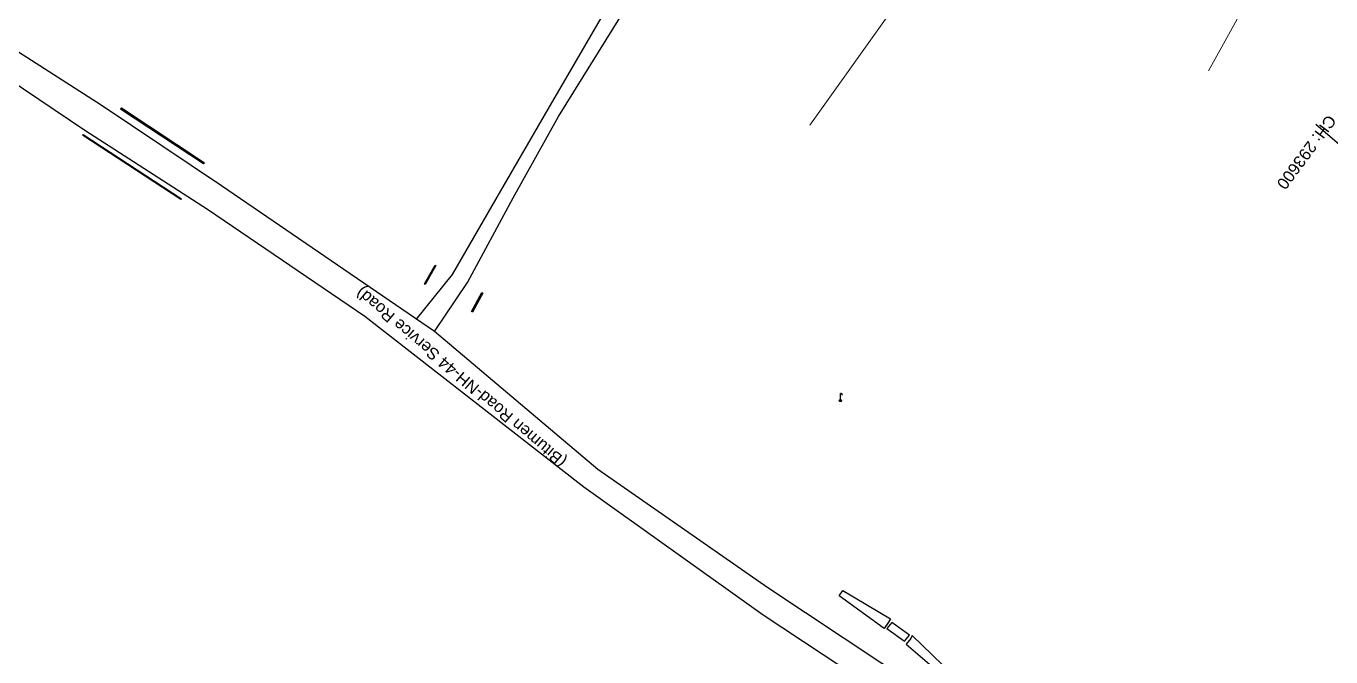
# Model space of a CAD drawing. Header units: metres. Extents: x 644418 to 1306172, y 3366650 to 6747308.
# Drawn here: x 649669.4 to 649948.9, y 3375834 to 3375969.1 of the extents above; entities that cross this region are included whole.
import ezdxf

# ---------------------------------------------------------------- set-up
doc = ezdxf.new("R2010")
doc.units = ezdxf.units.M
doc.header["$MEASUREMENT"] = 0
for name, color, linetype in [('COMMERCIAL_BLD_SEMIP', 251, 'Continuous'), ('CULVERT_PARAPET', 7, 'Continuous'), ('FOOTPATH', 251, 'Continuous'), ('LAMP_POST', 7, 'Continuous'), ('SUB_ROAD_EDGE', 34, 'Continuous'), ('TOPO_TEXT', 251, 'Continuous'), ('WATER_LOGGED_AREA', 5, 'Continuous')]:
    doc.layers.add(name, color=color, linetype=linetype)
doc.layers.add('Existing Chainage', color=7, linetype='Continuous', lineweight=0)
doc.layers.add('FENCE', color=251, linetype='F-LINE', lineweight=0)
doc.styles.get("Standard").update_dxf_attribs({"font": 'arial.ttf'})
doc.styles.add('Style-Arial', font='arial.ttf')
doc.linetypes.add('F-LINE', pattern='A,0.6,["X",Standard,S=0.3,R=0,X=0,Y=-0.15],0.1', length=0.7)

# ---------------------------------------------------------------- blocks, each defined once
blk = doc.blocks.new('LP')
for points in [[(0, 0), (0, 1.5)], [(0.25, 1.35), (0.44, 1.35)]]:
    blk.add_lwpolyline(points)
for centre, radius, start, end in [((0.07, 0.99), 0.519, 57.6425, 97.3165), ((0.34, 1.33), 0.094, 11.7012, 168.0476)]:
    blk.add_arc(centre, radius, start, end)
at = {"extrusion": (0, 0, -1)}
blk.add_ellipse((0, 0.01), major_axis=(0.308, 0), ratio=0.400495, dxfattribs=at)
blk.add_ellipse((0.35, 1.36), major_axis=(0.0017, 0.0438), ratio=0.461056, start_param=1.74022, end_param=4.575836)

msp = doc.modelspace()

# ---------------------------------------------------------------- linework, layer by layer
at = {"layer": 'COMMERCIAL_BLD_SEMIP', "linetype": 'Continuous'}
msp.add_polyline3d([(649857.533, 3375837.392, 268.44), (649858.62, 3375838.699, 268.45), (649854.836, 3375841.378, 268.474), (649853.749, 3375840.071, 268.474)], close=True, dxfattribs=at)
at = {"layer": 'CULVERT_PARAPET', "linetype": 'Continuous'}
for points in [[(649689.575, 3375951.446, 270.662), (649707.359, 3375939.682, 270.588), (649707.554, 3375939.791, 270.572), (649689.7699, 3375951.5551, 270.572)], [(649681.607, 3375945.922, 270.758), (649702.641, 3375932.157, 270.787), (649702.501, 3375932.006, 270.783), (649681.467, 3375945.771, 270.783)], [(649757.137, 3375917.85, 270.134), (649754.855, 3375913.817, 270.174), (649754.691, 3375913.904, 270.18), (649756.9731, 3375917.9372, 270.18)], [(649767.22, 3375911.901, 270.159), (649764.961, 3375907.852, 270.238), (649764.76, 3375907.994, 270.213), (649767.0193, 3375912.0436, 270.213)]]:
    msp.add_polyline3d(points, close=True, dxfattribs=at)
at = {"layer": 'FENCE'}
for p, q in [((649837.283, 3375947.914, 264.963), (649876.748, 3376003.316, 266.887)), ((649936.5696, 3375984.5484, 268.9716), (649922.646, 3375959.556, 265.632))]:
    msp.add_line(p, q, dxfattribs=at)
at = {"layer": 'FOOTPATH', "linetype": 'Continuous'}
for points in [[(649844.35, 3375848.224, 268.479), (649854.528, 3375842.157, 268.475), (649854.083, 3375841.457, 268.488), (649853.149, 3375840.133, 268.5), (649843.525, 3375847.073, 268.542)], [(649866.909, 3375829.027, 268.38), (649867.829, 3375830.255, 268.316), (649859.182, 3375838.568, 268.403), (649858.897, 3375837.97, 268.388), (649857.891, 3375836.719, 268.406)]]:
    msp.add_polyline3d(points, close=True, dxfattribs=at)
at = {"layer": 'SUB_ROAD_EDGE', "linetype": 'Continuous'}
for points in [[(649753.0072, 3375906.3585, 269.113), (649760.728, 3375915.953, 268.881), (649771.093, 3375933.834, 266.851), (649781.214, 3375951.336, 265.938), (649794.608, 3375974.43, 266.089), (649817.339, 3376009.184, 266.22), (649832.237, 3376028.849, 266.781), (649845.782, 3376045.198, 268.152), (649851.518, 3376052.42, 268.489), (649854.272, 3376056.492, 268.605), (649857.079, 3376059.647, 268.537), (649866.338, 3376068.44, 268.24), (649874.342, 3376075.316, 267.326), (649881.174, 3376081.325, 266.766), (649891.05, 3376087.365, 266.423), (649909.684, 3376094.671, 266.474), (649909.688, 3376094.669, 266.47), (649952.57, 3376109.051, 266.425), (649992.798, 3376122.839, 266.216), (650033.558, 3376137.291, 266.168)], [(649756.839, 3375903.738, 269.059), (649763.921, 3375914.248, 268.843), (649773.688, 3375932.336, 266.866), (649783.424, 3375949.762, 265.921), (649819.338, 3376007.612, 266.187)], [(649756.839, 3375903.738, 269.059), (649711.211, 3375934.942, 269.702), (649685.441, 3375952.214, 269.801), (649641.613, 3375980.346, 269.076), (649607.494, 3376001.009, 268.654)], [(649788.812, 3375870.36, 268.834), (649741.952, 3375906.923, 269.471), (649708.192, 3375929.841, 269.79), (649681.915, 3375946.781, 269.879), (649639.157, 3375975.643, 269.171), (649605.668, 3375996.786, 268.817)], [(649902.519, 3375798.52, 268.211), (649868.809, 3375821.898, 268.355), (649828.282, 3375848.834, 268.576), (649791.815, 3375874.14, 268.771), (649756.839, 3375903.738, 269.059)], [(649900.662, 3375794.686, 268.313), (649866.011, 3375817.334, 268.476), (649827.277, 3375842.938, 268.723), (649788.812, 3375870.36, 268.834)]]:
    msp.add_polyline3d(points, dxfattribs=at)
at = {"layer": 'WATER_LOGGED_AREA', "linetype": 'Continuous'}
msp.add_polyline3d([(650085.1012, 3375875.5771, 267.668), (650080.163, 3375871.423, 266.348), (650065.2103, 3375861.3107, 265.9496), (650048.054, 3375857.974, 265.425), (650033.8663, 3375865.5133, 265.29), (650005.9029, 3375903.9961, 265.263), (649973.2933, 3375924.3583, 265.304), (649945.6675, 3375948.0911, 265.5638)], dxfattribs=at)

# ---------------------------------------------------------------- block references
at = {"layer": 'LAMP_POST', "linetype": 'Continuous'}
msp.add_blockref('LP', (649843.814, 3375888.908, 265.735), dxfattribs=at)

# ---------------------------------------------------------------- texts
at = {"layer": 'Existing Chainage', "color": 0, "linetype": 'Continuous', "lineweight": 0, "insert": (649938.1116, 3375934.6401), "char_height": 2.5, "attachment_point": 6, "rotation": 233.45408, "line_spacing_factor": 0.6, "style": 'Style-Arial'}
msp.add_mtext('CH: 293600', dxfattribs=at)
at = {"layer": 'TOPO_TEXT'}
msp.add_text('(Bitumen Road-NH-44 Service Road)', height=2.5, rotation=139.760851, dxfattribs=at).set_placement((649785.3203, 3375876.2317))

doc.saveas('drawing.dxf')
